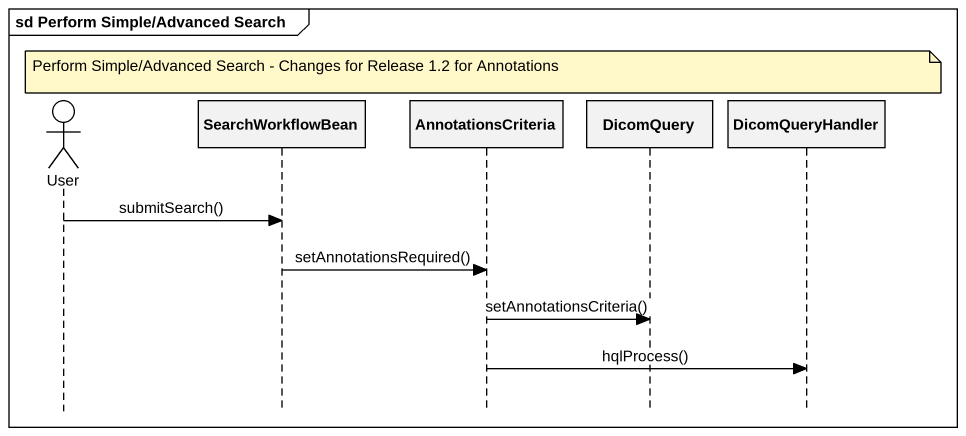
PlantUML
@startuml
mainframe sd Perform Simple/Advanced Search
hide footbox
actor User
participant SearchWorkflowBean
participant AnnotationsCriteria
participant DicomQuery
participant DicomQueryHandler

note over AnnotationsCriteria : Perform Simple/Advanced Search - Changes for Release 1.2 for Annotations
User -> SearchWorkflowBean : submitSearch()
SearchWorkflowBean -> AnnotationsCriteria : setAnnotationsRequired()
AnnotationsCriteria -> DicomQuery : setAnnotationsCriteria()
AnnotationsCriteria -> DicomQueryHandler : hqlProcess()
@enduml
